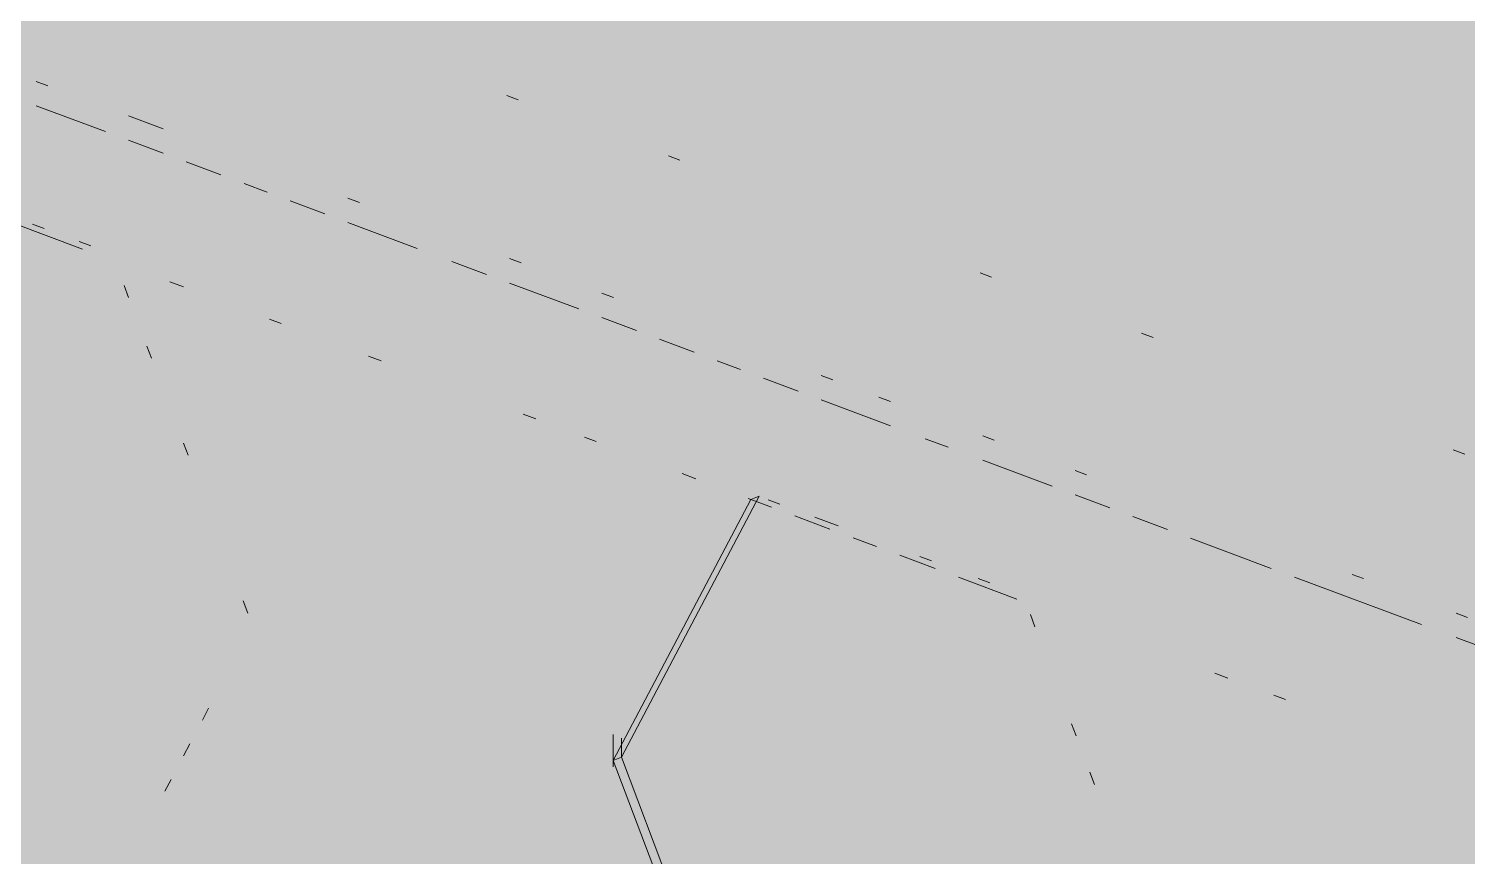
# Paper-space layout '03 3D Building and Roof' of a CAD drawing. Header units: millimetres. Extents: x 5 to 415, y 5 to 292.
# Drawn here: x 149.78 to 157.53, y 91.51 to 95.97 of the extents above; entities that cross this region are included whole.
import ezdxf

# ---------------------------------------------------------------- set-up
doc = ezdxf.new("R2010")
doc.units = ezdxf.units.MM
doc.layers.add('EXISTING', color=7, linetype='Continuous')
doc.layers.add('IMAGES', color=7, linetype='Continuous')

# ---------------------------------------------------------------- blocks, each defined once
blk = doc.blocks.new('SHEET_03')
at = {"layer": 'EXISTING', "color": 250, "lineweight": 9}
for p, q in [((149.822, 95.6881), (149.8842, 95.6648)), ((150.1951, 95.4172), (149.822, 95.5569)), ((152.4186, 95.5893), (152.3564, 95.6126)), ((150.3194, 95.5017), (150.506, 95.4318)), ((150.506, 95.3007), (150.3194, 95.3706)), ((150.8168, 95.1843), (150.6303, 95.2541)), ((153.2891, 95.2632), (153.2269, 95.2865)), ((151.0656, 95.0911), (150.9412, 95.1377)), ((151.3764, 94.9746), (151.1899, 95.0445)), ((151.5008, 95.0592), (151.563, 95.0359)), ((149.6935, 94.9264), (150.071, 94.785)), ((151.8739, 94.7883), (151.5008, 94.9281)), ((149.8638, 94.8959), (149.8009, 94.9195)), ((150.1154, 94.8016), (150.0525, 94.8252)), ((152.2469, 94.6485), (152.0604, 94.7184)), ((152.3713, 94.7331), (152.4335, 94.7098)), ((154.9679, 94.6343), (154.9057, 94.6576)), ((150.2948, 94.5889), (150.3195, 94.5235)), ((150.6158, 94.5809), (150.5417, 94.6086)), ((152.7444, 94.4622), (152.3713, 94.602)), ((152.8687, 94.5467), (152.9309, 94.5234)), ((151.0775, 94.4079), (151.1404, 94.3844)), ((153.0552, 94.3457), (152.8687, 94.4156)), ((155.8384, 94.3083), (155.7762, 94.3315)), ((150.4183, 94.2621), (150.443, 94.1967)), ((153.3661, 94.2293), (153.1796, 94.2992)), ((151.6805, 94.182), (151.611, 94.2081)), ((153.6148, 94.1361), (153.4905, 94.1827)), ((153.9257, 94.0197), (153.7392, 94.0895)), ((154.0501, 94.1042), (154.1123, 94.0809)), ((154.4232, 93.8333), (154.0501, 93.9731)), ((154.361, 93.9877), (154.4232, 93.9644)), ((152.5137, 93.8699), (152.4443, 93.8959)), ((152.776, 93.7716), (152.8389, 93.7481)), ((154.734, 93.7169), (154.6097, 93.7634)), ((154.9206, 93.7781), (154.9828, 93.7548)), ((150.6158, 93.7392), (150.6405, 93.6738)), ((157.5172, 93.6794), (157.455, 93.7027)), ((155.2936, 93.5072), (154.9206, 93.647)), ((153.3747, 93.5474), (153.3007, 93.5751)), ((155.418, 93.5918), (155.4802, 93.5685)), ((153.7154, 93.453), (152.9748, 92.0471)), ((153.7154, 93.453), (153.671, 93.4364)), ((155.6045, 93.3908), (155.418, 93.4606)), ((152.9303, 92.0305), (153.671, 93.4364)), ((153.6567, 93.4417), (153.7826, 93.3946)), ((153.827, 93.4112), (153.7641, 93.4348)), ((153.9084, 93.3475), (154.0971, 93.2768)), ((154.1415, 93.2934), (154.0157, 93.3405)), ((155.9154, 93.2743), (155.7289, 93.3442)), ((154.2229, 93.2296), (154.3487, 93.1825)), ((156.475, 93.0647), (156.0398, 93.2277)), ((154.4746, 93.1354), (154.6633, 93.0647)), ((154.6448, 93.1049), (154.5819, 93.1284)), ((154.7891, 93.0175), (155.1036, 92.8997)), ((154.9594, 92.987), (154.8964, 93.0106)), ((157.2833, 92.7619), (156.5994, 93.0181)), ((156.9103, 93.0327), (156.9724, 93.0094)), ((150.9367, 92.8895), (150.9614, 92.8241)), ((155.177, 92.8161), (155.2017, 92.7507)), ((157.4699, 92.8231), (157.532, 92.7998)), ((158.1538, 92.4358), (157.4699, 92.692)), ((156.2401, 92.474), (156.1707, 92.5)), ((156.4876, 92.3812), (156.5505, 92.3577)), ((150.7504, 92.3114), (150.7168, 92.2475)), ((155.3992, 92.2279), (155.4239, 92.1625)), ((152.9303, 92.1707), (152.9303, 92.0305)), ((152.9303, 91.9961), (152.9303, 92.1335)), ((152.9748, 92.1502), (152.9748, 92.0815)), ((150.6494, 92.1197), (150.6158, 92.0558)), ((152.9748, 92.0471), (152.9748, 92.1172)), ((152.9303, 92.0305), (152.9748, 92.0471)), ((153.671, 90.0696), (152.9303, 92.0305)), ((152.9748, 92.0471), (153.6661, 90.217)), ((150.5484, 91.928), (150.5148, 91.8641)), ((155.4979, 91.9664), (155.5226, 91.9011))]:
    blk.add_line(p, q, dxfattribs=at)
at = {"layer": 'IMAGES', "color": 7}
for points in [[(149.4745, 95.8857), (149.9885, 95.8857), (149.4745, 96.0571), (149.9885, 96.0571)], [(149.9885, 95.8857), (150.674, 95.8857), (149.9885, 96.0571), (150.674, 96.0571)], [(150.674, 95.8857), (151.0167, 95.8857), (150.674, 96.0571), (151.0167, 96.0571)], [(151.0167, 95.8857), (151.1881, 95.8857), (151.0167, 96.0571), (151.1881, 96.0571)], [(151.1881, 95.8857), (151.3595, 95.8857), (151.1881, 96.0571), (151.3595, 96.0571)], [(151.3595, 95.8857), (151.7022, 95.8857), (151.3595, 96.0571), (151.7022, 96.0571)], [(151.7022, 95.8857), (151.8735, 95.8857), (151.7022, 96.0571), (151.8735, 96.0571)], [(151.8735, 95.8857), (152.0449, 95.8857), (151.8735, 96.0571), (152.0449, 96.0571)], [(152.0449, 95.8857), (152.2163, 95.8857), (152.0449, 96.0571), (152.2163, 96.0571)], [(152.2163, 95.8857), (165.754, 95.8857), (152.2163, 96.0571), (165.754, 96.0571)], [(149.4745, 95.7143), (149.9885, 95.7143), (149.4745, 95.8857), (149.9885, 95.8857)], [(149.9885, 95.7143), (150.1599, 95.7143), (149.9885, 95.8857), (150.1599, 95.8857)], [(150.1599, 95.7143), (151.3595, 95.7143), (150.1599, 95.8857), (151.3595, 95.8857)], [(151.3595, 95.7143), (151.5308, 95.7143), (151.3595, 95.8857), (151.5308, 95.8857)], [(151.5308, 95.7143), (151.7022, 95.7143), (151.5308, 95.8857), (151.7022, 95.8857)], [(151.7022, 95.7143), (151.8735, 95.7143), (151.7022, 95.8857), (151.8735, 95.8857)], [(151.8735, 95.7143), (152.0449, 95.7143), (151.8735, 95.8857), (152.0449, 95.8857)], [(152.0449, 95.7143), (152.2163, 95.7143), (152.0449, 95.8857), (152.2163, 95.8857)], [(152.2163, 95.7143), (152.3876, 95.7143), (152.2163, 95.8857), (152.3876, 95.8857)], [(152.3876, 95.7143), (152.559, 95.7143), (152.3876, 95.8857), (152.559, 95.8857)], [(152.559, 95.7143), (166.268, 95.7143), (152.559, 95.8857), (166.268, 95.8857)], [(149.4745, 95.5429), (149.9885, 95.5429), (149.4745, 95.7143), (149.9885, 95.7143)], [(149.9885, 95.5429), (150.1599, 95.5429), (149.9885, 95.7143), (150.1599, 95.7143)], [(150.1599, 95.5429), (150.3313, 95.5429), (150.1599, 95.7143), (150.3313, 95.7143)], [(150.3313, 95.5429), (150.5026, 95.5429), (150.3313, 95.7143), (150.5026, 95.7143)], [(150.5026, 95.5429), (150.674, 95.5429), (150.5026, 95.7143), (150.674, 95.7143)], [(150.674, 95.5429), (151.5308, 95.5429), (150.674, 95.7143), (151.5308, 95.7143)], [(151.5308, 95.5429), (151.7022, 95.5429), (151.5308, 95.7143), (151.7022, 95.7143)], [(151.7022, 95.5429), (152.2163, 95.5429), (151.7022, 95.7143), (152.2163, 95.7143)], [(152.2163, 95.5429), (152.3876, 95.5429), (152.2163, 95.7143), (152.3876, 95.7143)], [(152.3876, 95.5429), (152.559, 95.5429), (152.3876, 95.7143), (152.559, 95.7143)], [(152.559, 95.5429), (152.7304, 95.5429), (152.559, 95.7143), (152.7304, 95.7143)], [(152.7304, 95.5429), (153.0731, 95.5429), (152.7304, 95.7143), (153.0731, 95.7143)], [(153.0731, 95.5429), (166.268, 95.5429), (153.0731, 95.7143), (166.268, 95.7143)], [(149.6458, 95.3714), (149.8172, 95.3714), (149.6458, 95.5429), (149.8172, 95.5429)], [(149.8172, 95.3714), (150.1599, 95.3714), (149.8172, 95.5429), (150.1599, 95.5429)], [(150.1599, 95.3714), (150.5026, 95.3714), (150.1599, 95.5429), (150.5026, 95.5429)], [(150.5026, 95.3714), (150.674, 95.3714), (150.5026, 95.5429), (150.674, 95.5429)], [(150.674, 95.3714), (150.8454, 95.3714), (150.674, 95.5429), (150.8454, 95.5429)], [(150.8454, 95.3714), (151.1881, 95.3714), (150.8454, 95.5429), (151.1881, 95.5429)], [(151.1881, 95.3714), (152.3876, 95.3714), (151.1881, 95.5429), (152.3876, 95.5429)], [(152.3876, 95.3714), (152.7304, 95.3714), (152.3876, 95.5429), (152.7304, 95.5429)], [(152.7304, 95.3714), (152.9017, 95.3714), (152.7304, 95.5429), (152.9017, 95.5429)], [(152.9017, 95.3714), (153.0731, 95.3714), (152.9017, 95.5429), (153.0731, 95.5429)], [(153.0731, 95.3714), (153.2444, 95.3714), (153.0731, 95.5429), (153.2444, 95.5429)], [(153.2444, 95.3714), (153.4158, 95.3714), (153.2444, 95.5429), (153.4158, 95.5429)], [(153.4158, 95.3714), (153.5872, 95.3714), (153.4158, 95.5429), (153.5872, 95.5429)], [(153.5872, 95.3714), (153.7585, 95.3714), (153.5872, 95.5429), (153.7585, 95.5429)], [(153.7585, 95.3714), (165.5826, 95.3714), (153.7585, 95.5429), (165.5826, 95.5429)], [(149.3031, 95.2), (149.8172, 95.2), (149.3031, 95.3714), (149.8172, 95.3714)], [(149.8172, 95.2), (149.9885, 95.2), (149.8172, 95.3714), (149.9885, 95.3714)], [(149.9885, 95.2), (150.1599, 95.2), (149.9885, 95.3714), (150.1599, 95.3714)], [(150.1599, 95.2), (150.3313, 95.2), (150.1599, 95.3714), (150.3313, 95.3714)], [(150.3313, 95.2), (150.5026, 95.2), (150.3313, 95.3714), (150.5026, 95.3714)], [(150.5026, 95.2), (150.674, 95.2), (150.5026, 95.3714), (150.674, 95.3714)], [(150.674, 95.2), (150.8454, 95.2), (150.674, 95.3714), (150.8454, 95.3714)], [(150.8454, 95.2), (151.0167, 95.2), (150.8454, 95.3714), (151.0167, 95.3714)], [(151.0167, 95.2), (151.1881, 95.2), (151.0167, 95.3714), (151.1881, 95.3714)], [(151.1881, 95.2), (151.5308, 95.2), (151.1881, 95.3714), (151.5308, 95.3714)], [(151.5308, 95.2), (152.3876, 95.2), (151.5308, 95.3714), (152.3876, 95.3714)], [(152.3876, 95.2), (152.559, 95.2), (152.3876, 95.3714), (152.559, 95.3714)], [(152.559, 95.2), (152.7304, 95.2), (152.559, 95.3714), (152.7304, 95.3714)], [(152.7304, 95.2), (152.9017, 95.2), (152.7304, 95.3714), (152.9017, 95.3714)], [(152.9017, 95.2), (153.0731, 95.2), (152.9017, 95.3714), (153.0731, 95.3714)], [(153.0731, 95.2), (153.2444, 95.2), (153.0731, 95.3714), (153.2444, 95.3714)], [(153.2444, 95.2), (153.4158, 95.2), (153.2444, 95.3714), (153.4158, 95.3714)], [(153.4158, 95.2), (153.5872, 95.2), (153.4158, 95.3714), (153.5872, 95.3714)], [(153.5872, 95.0286), (153.7585, 95.0286), (153.5872, 95.3714), (153.7585, 95.3714)], [(153.7585, 95.2), (154.1013, 95.2), (153.7585, 95.3714), (154.1013, 95.3714)], [(154.1013, 95.2), (165.2399, 95.2), (154.1013, 95.3714), (165.2399, 95.3714)], [(149.6458, 95.0286), (149.8172, 95.0286), (149.6458, 95.2), (149.8172, 95.2)], [(149.8172, 95.0286), (150.1599, 95.0286), (149.8172, 95.2), (150.1599, 95.2)], [(150.1599, 95.0286), (150.3313, 95.0286), (150.1599, 95.2), (150.3313, 95.2)], [(150.3313, 95.0286), (150.5026, 95.0286), (150.3313, 95.2), (150.5026, 95.2)], [(150.5026, 95.0286), (150.674, 95.0286), (150.5026, 95.2), (150.674, 95.2)], [(150.674, 95.0286), (151.1881, 95.0286), (150.674, 95.2), (151.1881, 95.2)], [(151.1881, 95.0286), (151.3595, 95.0286), (151.1881, 95.2), (151.3595, 95.2)], [(151.3595, 95.0286), (151.5308, 95.0286), (151.3595, 95.2), (151.5308, 95.2)], [(151.5308, 95.0286), (151.7022, 95.0286), (151.5308, 95.2), (151.7022, 95.2)], [(151.7022, 95.0286), (151.8735, 95.0286), (151.7022, 95.2), (151.8735, 95.2)], [(151.8735, 95.0286), (153.4158, 95.0286), (151.8735, 95.2), (153.4158, 95.2)], [(153.4158, 95.0286), (153.5872, 95.0286), (153.4158, 95.2), (153.5872, 95.2)], [(153.7585, 95.0286), (153.9299, 95.0286), (153.7585, 95.2), (153.9299, 95.2)], [(153.9299, 95.0286), (154.1013, 95.0286), (153.9299, 95.2), (154.1013, 95.2)], [(154.1013, 95.0286), (154.2726, 95.0286), (154.1013, 95.2), (154.2726, 95.2)], [(154.2726, 95.0286), (154.444, 95.0286), (154.2726, 95.2), (154.444, 95.2)], [(154.444, 95.0286), (154.6154, 95.0286), (154.444, 95.2), (154.6154, 95.2)], [(154.6154, 95.0286), (164.7258, 95.0286), (154.6154, 95.2), (164.7258, 95.2)], [(149.6458, 94.8571), (149.8172, 94.8571), (149.6458, 95.0286), (149.8172, 95.0286)], [(149.8172, 94.8571), (149.9885, 94.8571), (149.8172, 95.0286), (149.9885, 95.0286)], [(149.9885, 94.8571), (150.1599, 94.8571), (149.9885, 95.0286), (150.1599, 95.0286)], [(150.1599, 94.8571), (150.3313, 94.8571), (150.1599, 95.0286), (150.3313, 95.0286)], [(150.3313, 94.8571), (150.5026, 94.8571), (150.3313, 95.0286), (150.5026, 95.0286)], [(150.5026, 94.8571), (150.674, 94.8571), (150.5026, 95.0286), (150.674, 95.0286)], [(150.674, 94.8571), (150.8454, 94.8571), (150.674, 95.0286), (150.8454, 95.0286)], [(150.8454, 94.8571), (151.1881, 94.8571), (150.8454, 95.0286), (151.1881, 95.0286)], [(151.1881, 94.8571), (151.5308, 94.8571), (151.1881, 95.0286), (151.5308, 95.0286)], [(151.5308, 94.8571), (151.7022, 94.8571), (151.5308, 95.0286), (151.7022, 95.0286)], [(151.7022, 94.8571), (151.8735, 94.8571), (151.7022, 95.0286), (151.8735, 95.0286)], [(151.8735, 94.8571), (152.0449, 94.8571), (151.8735, 95.0286), (152.0449, 95.0286)], [(152.0449, 94.8571), (152.2163, 94.8571), (152.0449, 95.0286), (152.2163, 95.0286)], [(152.2163, 94.8571), (152.559, 94.8571), (152.2163, 95.0286), (152.559, 95.0286)], [(152.559, 94.8571), (153.5872, 94.8571), (152.559, 95.0286), (153.5872, 95.0286)], [(153.5872, 94.8571), (153.7585, 94.8571), (153.5872, 95.0286), (153.7585, 95.0286)], [(153.7585, 94.8571), (153.9299, 94.8571), (153.7585, 95.0286), (153.9299, 95.0286)], [(153.9299, 94.8571), (154.1013, 94.8571), (153.9299, 95.0286), (154.1013, 95.0286)], [(154.1013, 94.8571), (154.2726, 94.8571), (154.1013, 95.0286), (154.2726, 95.0286)], [(154.2726, 94.8571), (154.444, 94.8571), (154.2726, 95.0286), (154.444, 95.0286)], [(154.444, 94.6857), (154.6154, 94.6857), (154.444, 95.0286), (154.6154, 95.0286)], [(154.6154, 94.8571), (164.3831, 94.8571), (154.6154, 95.0286), (164.3831, 95.0286)], [(149.6458, 94.6857), (149.9885, 94.6857), (149.6458, 94.8571), (149.9885, 94.8571)], [(149.9885, 94.6857), (150.1599, 94.6857), (149.9885, 94.8571), (150.1599, 94.8571)], [(150.1599, 94.6857), (150.3313, 94.6857), (150.1599, 94.8571), (150.3313, 94.8571)], [(150.3313, 94.6857), (150.5026, 94.6857), (150.3313, 94.8571), (150.5026, 94.8571)], [(150.5026, 94.6857), (150.674, 94.6857), (150.5026, 94.8571), (150.674, 94.8571)], [(150.674, 94.6857), (151.1881, 94.6857), (150.674, 94.8571), (151.1881, 94.8571)], [(151.1881, 94.6857), (151.3595, 94.6857), (151.1881, 94.8571), (151.3595, 94.8571)], [(151.3595, 94.6857), (151.5308, 94.6857), (151.3595, 94.8571), (151.5308, 94.8571)], [(151.5308, 94.6857), (151.8735, 94.6857), (151.5308, 94.8571), (151.8735, 94.8571)], [(151.8735, 94.6857), (152.0449, 94.6857), (151.8735, 94.8571), (152.0449, 94.8571)], [(152.0449, 94.6857), (152.2163, 94.6857), (152.0449, 94.8571), (152.2163, 94.8571)], [(152.2163, 94.6857), (152.559, 94.6857), (152.2163, 94.8571), (152.559, 94.8571)], [(152.559, 94.6857), (152.7304, 94.6857), (152.559, 94.8571), (152.7304, 94.8571)], [(152.7304, 94.6857), (152.9017, 94.6857), (152.7304, 94.8571), (152.9017, 94.8571)], [(152.9017, 94.6857), (153.0731, 94.6857), (152.9017, 94.8571), (153.0731, 94.8571)], [(153.0731, 94.6857), (153.9299, 94.6857), (153.0731, 94.8571), (153.9299, 94.8571)], [(153.9299, 94.6857), (154.2726, 94.6857), (153.9299, 94.8571), (154.2726, 94.8571)], [(154.2726, 94.6857), (154.444, 94.6857), (154.2726, 94.8571), (154.444, 94.8571)], [(154.6154, 94.6857), (154.7867, 94.6857), (154.6154, 94.8571), (154.7867, 94.8571)], [(154.7867, 94.6857), (154.9581, 94.6857), (154.7867, 94.8571), (154.9581, 94.8571)], [(154.9581, 94.6857), (155.1294, 94.6857), (154.9581, 94.8571), (155.1294, 94.8571)], [(155.1294, 94.6857), (155.3008, 94.6857), (155.1294, 94.8571), (155.3008, 94.8571)], [(155.3008, 94.6857), (155.4722, 94.6857), (155.3008, 94.8571), (155.4722, 94.8571)], [(155.4722, 94.6857), (163.6976, 94.6857), (155.4722, 94.8571), (163.6976, 94.8571)], [(149.6458, 94.5143), (149.8172, 94.5143), (149.6458, 94.6857), (149.8172, 94.6857)], [(149.8172, 94.5143), (149.9885, 94.5143), (149.8172, 94.6857), (149.9885, 94.6857)], [(149.9885, 94.5143), (150.1599, 94.5143), (149.9885, 94.6857), (150.1599, 94.6857)], [(150.1599, 94.5143), (150.3313, 94.5143), (150.1599, 94.6857), (150.3313, 94.6857)], [(150.3313, 94.5143), (150.674, 94.5143), (150.3313, 94.6857), (150.674, 94.6857)], [(150.674, 94.5143), (150.8454, 94.5143), (150.674, 94.6857), (150.8454, 94.6857)], [(150.8454, 94.5143), (151.0167, 94.5143), (150.8454, 94.6857), (151.0167, 94.6857)], [(151.0167, 94.5143), (151.5308, 94.5143), (151.0167, 94.6857), (151.5308, 94.6857)], [(151.5308, 94.5143), (151.7022, 94.5143), (151.5308, 94.6857), (151.7022, 94.6857)], [(151.7022, 94.5143), (152.0449, 94.5143), (151.7022, 94.6857), (152.0449, 94.6857)], [(152.0449, 94.5143), (152.2163, 94.5143), (152.0449, 94.6857), (152.2163, 94.6857)], [(152.2163, 94.5143), (152.3876, 94.5143), (152.2163, 94.6857), (152.3876, 94.6857)], [(152.3876, 94.5143), (152.559, 94.5143), (152.3876, 94.6857), (152.559, 94.6857)], [(152.559, 94.5143), (153.0731, 94.5143), (152.559, 94.6857), (153.0731, 94.6857)], [(153.0731, 94.5143), (153.2444, 94.5143), (153.0731, 94.6857), (153.2444, 94.6857)], [(153.2444, 94.5143), (154.444, 94.5143), (153.2444, 94.6857), (154.444, 94.6857)], [(154.444, 94.5143), (154.6154, 94.5143), (154.444, 94.6857), (154.6154, 94.6857)], [(154.6154, 94.5143), (154.7867, 94.5143), (154.6154, 94.6857), (154.7867, 94.6857)], [(154.7867, 94.5143), (154.9581, 94.5143), (154.7867, 94.6857), (154.9581, 94.6857)], [(154.9581, 94.5143), (155.1294, 94.5143), (154.9581, 94.6857), (155.1294, 94.6857)], [(155.1294, 94.5143), (155.3008, 94.5143), (155.1294, 94.6857), (155.3008, 94.6857)], [(155.3008, 94.5143), (155.4722, 94.5143), (155.3008, 94.6857), (155.4722, 94.6857)], [(155.4722, 94.5143), (155.6435, 94.5143), (155.4722, 94.6857), (155.6435, 94.6857)], [(155.6435, 94.3429), (155.8149, 94.3429), (155.6435, 94.6857), (155.8149, 94.6857)], [(155.8149, 94.5143), (155.9863, 94.5143), (155.8149, 94.6857), (155.9863, 94.6857)], [(155.9863, 94.5143), (163.3549, 94.5143), (155.9863, 94.6857), (163.3549, 94.6857)], [(148.789, 94.3429), (149.9885, 94.3429), (148.789, 94.5143), (149.9885, 94.5143)], [(149.9885, 94.3429), (150.1599, 94.3429), (149.9885, 94.5143), (150.1599, 94.5143)], [(150.1599, 94.3429), (150.3313, 94.3429), (150.1599, 94.5143), (150.3313, 94.5143)], [(150.3313, 94.3429), (150.5026, 94.3429), (150.3313, 94.5143), (150.5026, 94.5143)], [(150.5026, 94.3429), (150.674, 94.3429), (150.5026, 94.5143), (150.674, 94.5143)], [(150.674, 94.3429), (150.8454, 94.3429), (150.674, 94.5143), (150.8454, 94.5143)], [(150.8454, 94.3429), (151.0167, 94.3429), (150.8454, 94.5143), (151.0167, 94.5143)], [(151.0167, 94.3429), (151.1881, 94.3429), (151.0167, 94.5143), (151.1881, 94.5143)], [(151.1881, 94.3429), (151.3595, 94.3429), (151.1881, 94.5143), (151.3595, 94.5143)], [(151.3595, 94.3429), (151.7022, 94.3429), (151.3595, 94.5143), (151.7022, 94.5143)], [(151.7022, 94.3429), (152.0449, 94.3429), (151.7022, 94.5143), (152.0449, 94.5143)], [(152.0449, 94.3429), (152.2163, 94.3429), (152.0449, 94.5143), (152.2163, 94.5143)], [(152.2163, 94.3429), (152.3876, 94.3429), (152.2163, 94.5143), (152.3876, 94.5143)], [(152.3876, 94.3429), (152.559, 94.3429), (152.3876, 94.5143), (152.559, 94.5143)], [(152.559, 94.3429), (152.7304, 94.3429), (152.559, 94.5143), (152.7304, 94.5143)], [(152.7304, 94.3429), (152.9017, 94.3429), (152.7304, 94.5143), (152.9017, 94.5143)], [(152.9017, 94.3429), (153.2444, 94.3429), (152.9017, 94.5143), (153.2444, 94.5143)], [(153.2444, 94.3429), (153.5872, 94.3429), (153.2444, 94.5143), (153.5872, 94.5143)], [(153.5872, 94.3429), (153.7585, 94.3429), (153.5872, 94.5143), (153.7585, 94.5143)], [(153.7585, 94.3429), (154.9581, 94.3429), (153.7585, 94.5143), (154.9581, 94.5143)], [(154.9581, 94.3429), (155.1294, 94.3429), (154.9581, 94.5143), (155.1294, 94.5143)], [(155.1294, 94.3429), (155.3008, 94.3429), (155.1294, 94.5143), (155.3008, 94.5143)], [(155.3008, 94.3429), (155.4722, 94.3429), (155.3008, 94.5143), (155.4722, 94.5143)], [(155.4722, 94.3429), (155.6435, 94.3429), (155.4722, 94.5143), (155.6435, 94.5143)], [(155.8149, 94.1714), (155.9863, 94.1714), (155.8149, 94.5143), (155.9863, 94.5143)], [(155.9863, 94.3429), (156.329, 94.3429), (155.9863, 94.5143), (156.329, 94.5143)], [(156.329, 94.3429), (163.0121, 94.3429), (156.329, 94.5143), (163.0121, 94.5143)], [(148.789, 94.1714), (150.1599, 94.1714), (148.789, 94.3429), (150.1599, 94.3429)], [(150.1599, 94.1714), (150.3313, 94.1714), (150.1599, 94.3429), (150.3313, 94.3429)], [(150.3313, 94.1714), (150.5026, 94.1714), (150.3313, 94.3429), (150.5026, 94.3429)], [(150.5026, 94.1714), (150.8454, 94.1714), (150.5026, 94.3429), (150.8454, 94.3429)], [(150.8454, 94.1714), (151.0167, 94.1714), (150.8454, 94.3429), (151.0167, 94.3429)], [(151.0167, 94.1714), (151.5308, 94.1714), (151.0167, 94.3429), (151.5308, 94.3429)], [(151.5308, 94), (151.7022, 94), (151.5308, 94.3429), (151.7022, 94.3429)], [(151.7022, 94.1714), (151.8735, 94.1714), (151.7022, 94.3429), (151.8735, 94.3429)], [(151.8735, 94.1714), (152.2163, 94.1714), (151.8735, 94.3429), (152.2163, 94.3429)], [(152.2163, 94.1714), (152.3876, 94.1714), (152.2163, 94.3429), (152.3876, 94.3429)], [(152.3876, 94.1714), (152.559, 94.1714), (152.3876, 94.3429), (152.559, 94.3429)], [(152.559, 94.1714), (152.7304, 94.1714), (152.559, 94.3429), (152.7304, 94.3429)], [(152.7304, 94.1714), (152.9017, 94.1714), (152.7304, 94.3429), (152.9017, 94.3429)], [(152.9017, 94.1714), (153.0731, 94.1714), (152.9017, 94.3429), (153.0731, 94.3429)], [(153.0731, 94.1714), (153.2444, 94.1714), (153.0731, 94.3429), (153.2444, 94.3429)], [(153.2444, 94.1714), (153.4158, 94.1714), (153.2444, 94.3429), (153.4158, 94.3429)], [(153.4158, 94.1714), (153.5872, 94.1714), (153.4158, 94.3429), (153.5872, 94.3429)], [(153.5872, 94.1714), (153.7585, 94.1714), (153.5872, 94.3429), (153.7585, 94.3429)], [(153.7585, 94.1714), (153.9299, 94.1714), (153.7585, 94.3429), (153.9299, 94.3429)], [(153.9299, 94.1714), (154.1013, 94.1714), (153.9299, 94.3429), (154.1013, 94.3429)], [(154.1013, 94.1714), (154.444, 94.1714), (154.1013, 94.3429), (154.444, 94.3429)], [(154.444, 94.1714), (155.3008, 94.1714), (154.444, 94.3429), (155.3008, 94.3429)], [(155.3008, 94.1714), (155.6435, 94.1714), (155.3008, 94.3429), (155.6435, 94.3429)], [(155.6435, 94.1714), (155.8149, 94.1714), (155.6435, 94.3429), (155.8149, 94.3429)], [(155.9863, 94.1714), (156.1576, 94.1714), (155.9863, 94.3429), (156.1576, 94.3429)], [(156.1576, 94.1714), (156.329, 94.1714), (156.1576, 94.3429), (156.329, 94.3429)], [(156.329, 94.1714), (156.5003, 94.1714), (156.329, 94.3429), (156.5003, 94.3429)], [(156.5003, 94.1714), (156.6717, 94.1714), (156.5003, 94.3429), (156.6717, 94.3429)], [(156.6717, 94.1714), (156.8431, 94.1714), (156.6717, 94.3429), (156.8431, 94.3429)], [(156.8431, 94.1714), (162.4981, 94.1714), (156.8431, 94.3429), (162.4981, 94.3429)], [(148.6176, 94), (150.1599, 94), (148.6176, 94.1714), (150.1599, 94.1714)], [(150.1599, 94), (150.3313, 94), (150.1599, 94.1714), (150.3313, 94.1714)], [(150.3313, 94), (150.5026, 94), (150.3313, 94.1714), (150.5026, 94.1714)], [(150.5026, 94), (150.674, 94), (150.5026, 94.1714), (150.674, 94.1714)], [(150.674, 94), (150.8454, 94), (150.674, 94.1714), (150.8454, 94.1714)], [(150.8454, 94), (151.0167, 94), (150.8454, 94.1714), (151.0167, 94.1714)], [(151.0167, 94), (151.1881, 94), (151.0167, 94.1714), (151.1881, 94.1714)], [(151.1881, 94), (151.3595, 94), (151.1881, 94.1714), (151.3595, 94.1714)], [(151.3595, 94), (151.5308, 94), (151.3595, 94.1714), (151.5308, 94.1714)], [(151.7022, 94), (151.8735, 94), (151.7022, 94.1714), (151.8735, 94.1714)], [(151.8735, 93.8286), (152.0449, 93.8286), (151.8735, 94.1714), (152.0449, 94.1714)], [(152.0449, 94), (152.2163, 94), (152.0449, 94.1714), (152.2163, 94.1714)], [(152.2163, 94), (152.559, 94), (152.2163, 94.1714), (152.559, 94.1714)], [(152.559, 94), (152.7304, 94), (152.559, 94.1714), (152.7304, 94.1714)], [(152.7304, 94), (152.9017, 94), (152.7304, 94.1714), (152.9017, 94.1714)], [(152.9017, 94), (153.0731, 94), (152.9017, 94.1714), (153.0731, 94.1714)], [(153.0731, 94), (153.2444, 94), (153.0731, 94.1714), (153.2444, 94.1714)], [(153.2444, 94), (153.4158, 94), (153.2444, 94.1714), (153.4158, 94.1714)], [(153.4158, 94), (153.7585, 94), (153.4158, 94.1714), (153.7585, 94.1714)], [(153.7585, 94), (154.1013, 94), (153.7585, 94.1714), (154.1013, 94.1714)], [(154.1013, 94), (154.2726, 94), (154.1013, 94.1714), (154.2726, 94.1714)], [(154.2726, 94), (154.444, 94), (154.2726, 94.1714), (154.444, 94.1714)], [(154.444, 94), (154.6154, 94), (154.444, 94.1714), (154.6154, 94.1714)], [(154.6154, 94), (155.8149, 94), (154.6154, 94.1714), (155.8149, 94.1714)], [(155.8149, 94), (155.9863, 94), (155.8149, 94.1714), (155.9863, 94.1714)], [(155.9863, 94), (156.329, 94), (155.9863, 94.1714), (156.329, 94.1714)], [(156.329, 94), (156.8431, 94), (156.329, 94.1714), (156.8431, 94.1714)], [(156.8431, 94), (157.1858, 94), (156.8431, 94.1714), (157.1858, 94.1714)], [(157.1858, 94), (162.1553, 94), (157.1858, 94.1714), (162.1553, 94.1714)], [(148.4463, 93.6571), (150.3313, 93.6571), (148.4463, 94), (150.3313, 94)], [(150.3313, 93.8286), (150.674, 93.8286), (150.3313, 94), (150.674, 94)], [(150.674, 93.8286), (150.8454, 93.8286), (150.674, 94), (150.8454, 94)], [(150.8454, 93.8286), (151.3595, 93.8286), (150.8454, 94), (151.3595, 94)], [(151.3595, 93.8286), (151.7022, 93.8286), (151.3595, 94), (151.7022, 94)], [(151.7022, 93.8286), (151.8735, 93.8286), (151.7022, 94), (151.8735, 94)], [(152.0449, 93.8286), (152.2163, 93.8286), (152.0449, 94), (152.2163, 94)], [(152.2163, 93.8286), (152.3876, 93.8286), (152.2163, 94), (152.3876, 94)], [(152.3876, 93.8286), (152.559, 93.8286), (152.3876, 94), (152.559, 94)], [(152.559, 93.8286), (152.7304, 93.8286), (152.559, 94), (152.7304, 94)], [(152.7304, 93.8286), (153.0731, 93.8286), (152.7304, 94), (153.0731, 94)], [(153.0731, 93.6571), (153.5872, 93.6571), (153.0731, 94), (153.5872, 94)], [(153.5872, 93.8286), (153.7585, 93.8286), (153.5872, 94), (153.7585, 94)], [(153.7585, 93.8286), (153.9299, 93.8286), (153.7585, 94), (153.9299, 94)], [(153.9299, 93.8286), (154.1013, 93.8286), (153.9299, 94), (154.1013, 94)], [(154.1013, 93.8286), (154.2726, 93.8286), (154.1013, 94), (154.2726, 94)], [(154.2726, 93.8286), (154.6154, 93.8286), (154.2726, 94), (154.6154, 94)], [(154.6154, 93.8286), (154.7867, 93.8286), (154.6154, 94), (154.7867, 94)], [(154.7867, 93.8286), (154.9581, 93.8286), (154.7867, 94), (154.9581, 94)], [(154.9581, 93.8286), (155.1294, 93.8286), (154.9581, 94), (155.1294, 94)], [(155.1294, 93.8286), (155.3008, 93.8286), (155.1294, 94), (155.3008, 94)], [(155.3008, 93.8286), (156.1576, 93.8286), (155.3008, 94), (156.1576, 94)], [(156.1576, 93.8286), (156.5003, 93.8286), (156.1576, 94), (156.5003, 94)], [(156.5003, 93.8286), (156.6717, 93.8286), (156.5003, 94), (156.6717, 94)], [(156.6717, 93.8286), (157.0144, 93.8286), (156.6717, 94), (157.0144, 94)], [(157.0144, 93.8286), (157.1858, 93.8286), (157.0144, 94), (157.1858, 94)], [(157.1858, 93.8286), (157.3572, 93.8286), (157.1858, 94), (157.3572, 94)], [(157.3572, 93.8286), (157.5285, 93.8286), (157.3572, 94), (157.5285, 94)], [(157.5285, 93.8286), (157.6999, 93.8286), (157.5285, 94), (157.6999, 94)], [(150.3313, 93.6571), (150.5026, 93.6571), (150.3313, 93.8286), (150.5026, 93.8286)], [(150.5026, 93.4857), (150.674, 93.4857), (150.5026, 93.8286), (150.674, 93.8286)], [(150.674, 93.6571), (150.8454, 93.6571), (150.674, 93.8286), (150.8454, 93.8286)], [(150.8454, 93.4857), (151.0167, 93.4857), (150.8454, 93.8286), (151.0167, 93.8286)], [(151.0167, 93.6571), (151.8735, 93.6571), (151.0167, 93.8286), (151.8735, 93.8286)], [(151.8735, 93.6571), (152.0449, 93.6571), (151.8735, 93.8286), (152.0449, 93.8286)], [(152.0449, 93.6571), (152.2163, 93.6571), (152.0449, 93.8286), (152.2163, 93.8286)], [(152.2163, 93.6571), (152.3876, 93.6571), (152.2163, 93.8286), (152.3876, 93.8286)], [(152.3876, 93.6571), (152.559, 93.6571), (152.3876, 93.8286), (152.559, 93.8286)], [(152.559, 93.6571), (152.7304, 93.6571), (152.559, 93.8286), (152.7304, 93.8286)], [(152.7304, 93.6571), (152.9017, 93.6571), (152.7304, 93.8286), (152.9017, 93.8286)], [(152.9017, 93.6571), (153.0731, 93.6571), (152.9017, 93.8286), (153.0731, 93.8286)], [(153.5872, 93.6571), (153.7585, 93.6571), (153.5872, 93.8286), (153.7585, 93.8286)], [(153.7585, 93.6571), (153.9299, 93.6571), (153.7585, 93.8286), (153.9299, 93.8286)], [(153.9299, 93.6571), (154.2726, 93.6571), (153.9299, 93.8286), (154.2726, 93.8286)], [(154.2726, 93.6571), (154.6154, 93.6571), (154.2726, 93.8286), (154.6154, 93.8286)], [(154.6154, 93.6571), (154.7867, 93.6571), (154.6154, 93.8286), (154.7867, 93.8286)], [(154.7867, 93.6571), (154.9581, 93.6571), (154.7867, 93.8286), (154.9581, 93.8286)], [(154.9581, 93.6571), (155.1294, 93.6571), (154.9581, 93.8286), (155.1294, 93.8286)], [(155.1294, 93.6571), (155.3008, 93.6571), (155.1294, 93.8286), (155.3008, 93.8286)], [(155.3008, 93.6571), (155.4722, 93.6571), (155.3008, 93.8286), (155.4722, 93.8286)], [(155.4722, 93.6571), (155.8149, 93.6571), (155.4722, 93.8286), (155.8149, 93.8286)], [(155.8149, 93.6571), (156.6717, 93.6571), (155.8149, 93.8286), (156.6717, 93.8286)], [(156.6717, 93.6571), (156.8431, 93.6571), (156.6717, 93.8286), (156.8431, 93.8286)], [(156.8431, 93.6571), (157.1858, 93.6571), (156.8431, 93.8286), (157.1858, 93.8286)], [(157.1858, 93.6571), (157.3572, 93.6571), (157.1858, 93.8286), (157.3572, 93.8286)], [(157.3572, 93.6571), (157.5285, 93.6571), (157.3572, 93.8286), (157.5285, 93.8286)], [(157.5285, 93.6571), (157.6999, 93.6571), (157.5285, 93.8286), (157.6999, 93.8286)], [(148.6176, 93.4857), (150.3313, 93.4857), (148.6176, 93.6571), (150.3313, 93.6571)], [(150.3313, 93.4857), (150.5026, 93.4857), (150.3313, 93.6571), (150.5026, 93.6571)], [(150.674, 93.4857), (150.8454, 93.4857), (150.674, 93.6571), (150.8454, 93.6571)], [(151.0167, 93.4857), (152.2163, 93.4857), (151.0167, 93.6571), (152.2163, 93.6571)], [(152.2163, 93.4857), (152.7304, 93.4857), (152.2163, 93.6571), (152.7304, 93.6571)], [(152.7304, 93.4857), (152.9017, 93.4857), (152.7304, 93.6571), (152.9017, 93.6571)], [(152.9017, 93.4857), (153.2444, 93.4857), (152.9017, 93.6571), (153.2444, 93.6571)], [(153.2444, 93.4857), (153.4158, 93.4857), (153.2444, 93.6571), (153.4158, 93.6571)], [(153.4158, 93.4857), (153.5872, 93.4857), (153.4158, 93.6571), (153.5872, 93.6571)], [(153.5872, 93.4857), (153.9299, 93.4857), (153.5872, 93.6571), (153.9299, 93.6571)], [(153.9299, 93.4857), (154.2726, 93.4857), (153.9299, 93.6571), (154.2726, 93.6571)], [(154.2726, 93.4857), (154.6154, 93.4857), (154.2726, 93.6571), (154.6154, 93.6571)], [(154.6154, 93.4857), (154.7867, 93.4857), (154.6154, 93.6571), (154.7867, 93.6571)], [(154.7867, 93.4857), (154.9581, 93.4857), (154.7867, 93.6571), (154.9581, 93.6571)], [(154.9581, 93.4857), (155.1294, 93.4857), (154.9581, 93.6571), (155.1294, 93.6571)], [(155.1294, 93.4857), (155.3008, 93.4857), (155.1294, 93.6571), (155.3008, 93.6571)], [(155.3008, 93.4857), (155.4722, 93.4857), (155.3008, 93.6571), (155.4722, 93.6571)], [(155.4722, 93.4857), (155.6435, 93.4857), (155.4722, 93.6571), (155.6435, 93.6571)], [(155.6435, 93.4857), (155.8149, 93.4857), (155.6435, 93.6571), (155.8149, 93.6571)], [(155.8149, 93.4857), (156.1576, 93.4857), (155.8149, 93.6571), (156.1576, 93.6571)], [(156.1576, 93.4857), (157.1858, 93.4857), (156.1576, 93.6571), (157.1858, 93.6571)], [(157.1858, 93.4857), (157.3572, 93.4857), (157.1858, 93.6571), (157.3572, 93.6571)], [(157.3572, 93.4857), (157.6999, 93.4857), (157.3572, 93.6571), (157.6999, 93.6571)], [(148.6176, 93.3143), (150.5026, 93.3143), (148.6176, 93.4857), (150.5026, 93.4857)], [(150.5026, 93.3143), (150.674, 93.3143), (150.5026, 93.4857), (150.674, 93.4857)], [(150.674, 92.9714), (150.8454, 92.9714), (150.674, 93.4857), (150.8454, 93.4857)], [(150.8454, 93.3143), (152.7304, 93.3143), (150.8454, 93.4857), (152.7304, 93.4857)], [(152.7304, 93.3143), (152.9017, 93.3143), (152.7304, 93.4857), (152.9017, 93.4857)], [(152.9017, 93.3143), (153.2444, 93.3143), (152.9017, 93.4857), (153.2444, 93.4857)], [(153.2444, 93.3143), (153.4158, 93.3143), (153.2444, 93.4857), (153.4158, 93.4857)], [(153.4158, 93.1429), (153.5872, 93.1429), (153.4158, 93.4857), (153.5872, 93.4857)], [(153.5872, 93.3143), (153.7585, 93.3143), (153.5872, 93.4857), (153.7585, 93.4857)], [(153.7585, 93.1429), (153.9299, 93.1429), (153.7585, 93.4857), (153.9299, 93.4857)], [(153.9299, 93.3143), (154.1013, 93.3143), (153.9299, 93.4857), (154.1013, 93.4857)], [(154.1013, 93.3143), (154.2726, 93.3143), (154.1013, 93.4857), (154.2726, 93.4857)], [(154.2726, 93.3143), (154.444, 93.3143), (154.2726, 93.4857), (154.444, 93.4857)], [(154.444, 93.3143), (154.6154, 93.3143), (154.444, 93.4857), (154.6154, 93.4857)], [(154.6154, 93.3143), (154.7867, 93.3143), (154.6154, 93.4857), (154.7867, 93.4857)], [(154.7867, 93.3143), (154.9581, 93.3143), (154.7867, 93.4857), (154.9581, 93.4857)], [(154.9581, 93.3143), (155.1294, 93.3143), (154.9581, 93.4857), (155.1294, 93.4857)], [(155.1294, 93.3143), (155.4722, 93.3143), (155.1294, 93.4857), (155.4722, 93.4857)], [(155.4722, 93.3143), (155.8149, 93.3143), (155.4722, 93.4857), (155.8149, 93.4857)], [(155.8149, 93.3143), (156.1576, 93.3143), (155.8149, 93.4857), (156.1576, 93.4857)], [(156.1576, 93.3143), (156.329, 93.3143), (156.1576, 93.4857), (156.329, 93.4857)], [(156.329, 93.3143), (156.5003, 93.3143), (156.329, 93.4857), (156.5003, 93.4857)], [(156.5003, 93.3143), (157.5285, 93.3143), (156.5003, 93.4857), (157.5285, 93.4857)], [(157.5285, 93.3143), (157.6999, 93.3143), (157.5285, 93.4857), (157.6999, 93.4857)], [(148.789, 92.9714), (150.5026, 92.9714), (148.789, 93.3143), (150.5026, 93.3143)], [(150.5026, 93.1429), (150.674, 93.1429), (150.5026, 93.3143), (150.674, 93.3143)], [(150.8454, 93.1429), (151.0167, 93.1429), (150.8454, 93.3143), (151.0167, 93.3143)], [(151.0167, 93.1429), (153.2444, 93.1429), (151.0167, 93.3143), (153.2444, 93.3143)], [(153.2444, 92.9714), (153.4158, 92.9714), (153.2444, 93.3143), (153.4158, 93.3143)], [(153.5872, 93.1429), (153.7585, 93.1429), (153.5872, 93.3143), (153.7585, 93.3143)], [(153.9299, 93.1429), (154.1013, 93.1429), (153.9299, 93.3143), (154.1013, 93.3143)], [(154.1013, 93.1429), (154.2726, 93.1429), (154.1013, 93.3143), (154.2726, 93.3143)], [(154.2726, 93.1429), (154.444, 93.1429), (154.2726, 93.3143), (154.444, 93.3143)], [(154.444, 93.1429), (154.7867, 93.1429), (154.444, 93.3143), (154.7867, 93.3143)], [(154.7867, 93.1429), (155.1294, 93.1429), (154.7867, 93.3143), (155.1294, 93.3143)], [(155.1294, 93.1429), (155.4722, 93.1429), (155.1294, 93.3143), (155.4722, 93.3143)], [(155.4722, 93.1429), (155.6435, 93.1429), (155.4722, 93.3143), (155.6435, 93.3143)], [(155.6435, 93.1429), (155.8149, 93.1429), (155.6435, 93.3143), (155.8149, 93.3143)], [(155.8149, 93.1429), (156.329, 93.1429), (155.8149, 93.3143), (156.329, 93.3143)], [(156.329, 93.1429), (156.5003, 93.1429), (156.329, 93.3143), (156.5003, 93.3143)], [(156.5003, 93.1429), (156.6717, 93.1429), (156.5003, 93.3143), (156.6717, 93.3143)], [(156.6717, 93.1429), (156.8431, 93.1429), (156.6717, 93.3143), (156.8431, 93.3143)], [(156.8431, 93.1429), (157.0144, 93.1429), (156.8431, 93.3143), (157.0144, 93.3143)], [(157.0144, 93.1429), (158.3853, 93.1429), (157.0144, 93.3143), (158.3853, 93.3143)], [(150.5026, 92.9714), (150.674, 92.9714), (150.5026, 93.1429), (150.674, 93.1429)], [(150.8454, 92.9714), (151.0167, 92.9714), (150.8454, 93.1429), (151.0167, 93.1429)], [(151.0167, 92.9714), (151.1881, 92.9714), (151.0167, 93.1429), (151.1881, 93.1429)], [(151.1881, 92.9714), (153.2444, 92.9714), (151.1881, 93.1429), (153.2444, 93.1429)], [(153.4158, 92.9714), (153.7585, 92.9714), (153.4158, 93.1429), (153.7585, 93.1429)], [(153.7585, 92.9714), (154.1013, 92.9714), (153.7585, 93.1429), (154.1013, 93.1429)], [(154.1013, 92.9714), (154.2726, 92.9714), (154.1013, 93.1429), (154.2726, 93.1429)], [(154.2726, 92.9714), (154.444, 92.9714), (154.2726, 93.1429), (154.444, 93.1429)], [(154.444, 92.9714), (154.6154, 92.9714), (154.444, 93.1429), (154.6154, 93.1429)], [(154.6154, 92.8), (154.7867, 92.8), (154.6154, 93.1429), (154.7867, 93.1429)], [(154.7867, 92.9714), (154.9581, 92.9714), (154.7867, 93.1429), (154.9581, 93.1429)], [(154.9581, 92.9714), (155.1294, 92.9714), (154.9581, 93.1429), (155.1294, 93.1429)], [(155.1294, 92.9714), (155.3008, 92.9714), (155.1294, 93.1429), (155.3008, 93.1429)], [(155.3008, 92.9714), (155.6435, 92.9714), (155.3008, 93.1429), (155.6435, 93.1429)], [(155.6435, 92.9714), (155.9863, 92.9714), (155.6435, 93.1429), (155.9863, 93.1429)], [(155.9863, 92.9714), (156.1576, 92.9714), (155.9863, 93.1429), (156.1576, 93.1429)], [(156.1576, 92.9714), (156.329, 92.9714), (156.1576, 93.1429), (156.329, 93.1429)], [(156.329, 92.9714), (156.5003, 92.9714), (156.329, 93.1429), (156.5003, 93.1429)], [(156.5003, 92.9714), (156.6717, 92.9714), (156.5003, 93.1429), (156.6717, 93.1429)], [(156.6717, 92.9714), (156.8431, 92.9714), (156.6717, 93.1429), (156.8431, 93.1429)], [(156.8431, 92.9714), (157.0144, 92.9714), (156.8431, 93.1429), (157.0144, 93.1429)], [(157.0144, 92.9714), (157.1858, 92.9714), (157.0144, 93.1429), (157.1858, 93.1429)], [(157.1858, 92.9714), (157.3572, 92.9714), (157.1858, 93.1429), (157.3572, 93.1429)], [(157.3572, 92.9714), (157.5285, 92.9714), (157.3572, 93.1429), (157.5285, 93.1429)], [(157.5285, 92.9714), (157.6999, 92.9714), (157.5285, 93.1429), (157.6999, 93.1429)], [(148.789, 92.8), (150.674, 92.8), (148.789, 92.9714), (150.674, 92.9714)], [(150.674, 92.8), (150.8454, 92.8), (150.674, 92.9714), (150.8454, 92.9714)], [(150.8454, 92.6286), (151.0167, 92.6286), (150.8454, 92.9714), (151.0167, 92.9714)], [(151.0167, 92.4571), (151.1881, 92.4571), (151.0167, 92.9714), (151.1881, 92.9714)], [(151.1881, 92.4571), (151.3595, 92.4571), (151.1881, 92.9714), (151.3595, 92.9714)], [(151.3595, 92.8), (153.0731, 92.8), (151.3595, 92.9714), (153.0731, 92.9714)], [(153.0731, 92.8), (153.2444, 92.8), (153.0731, 92.9714), (153.2444, 92.9714)], [(153.2444, 92.8), (153.4158, 92.8), (153.2444, 92.9714), (153.4158, 92.9714)], [(153.4158, 92.8), (153.5872, 92.8), (153.4158, 92.9714), (153.5872, 92.9714)], [(153.5872, 92.8), (153.7585, 92.8), (153.5872, 92.9714), (153.7585, 92.9714)], [(153.7585, 92.8), (154.1013, 92.8), (153.7585, 92.9714), (154.1013, 92.9714)], [(154.1013, 92.8), (154.2726, 92.8), (154.1013, 92.9714), (154.2726, 92.9714)], [(154.2726, 92.8), (154.444, 92.8), (154.2726, 92.9714), (154.444, 92.9714)], [(154.444, 92.8), (154.6154, 92.8), (154.444, 92.9714), (154.6154, 92.9714)], [(154.7867, 92.8), (155.1294, 92.8), (154.7867, 92.9714), (155.1294, 92.9714)], [(155.1294, 92.8), (155.4722, 92.8), (155.1294, 92.9714), (155.4722, 92.9714)], [(155.4722, 92.8), (155.8149, 92.8), (155.4722, 92.9714), (155.8149, 92.9714)], [(155.8149, 92.8), (155.9863, 92.8), (155.8149, 92.9714), (155.9863, 92.9714)], [(155.9863, 92.8), (156.329, 92.8), (155.9863, 92.9714), (156.329, 92.9714)], [(156.329, 92.8), (156.5003, 92.8), (156.329, 92.9714), (156.5003, 92.9714)], [(156.5003, 92.8), (156.6717, 92.8), (156.5003, 92.9714), (156.6717, 92.9714)], [(156.6717, 92.8), (157.0144, 92.8), (156.6717, 92.9714), (157.0144, 92.9714)], [(157.0144, 92.8), (157.1858, 92.8), (157.0144, 92.9714), (157.1858, 92.9714)], [(157.1858, 92.8), (157.3572, 92.8), (157.1858, 92.9714), (157.3572, 92.9714)], [(157.3572, 92.8), (157.5285, 92.8), (157.3572, 92.9714), (157.5285, 92.9714)], [(157.5285, 92.8), (157.6999, 92.8), (157.5285, 92.9714), (157.6999, 92.9714)], [(148.9604, 92.6286), (150.674, 92.6286), (148.9604, 92.8), (150.674, 92.8)], [(150.674, 92.6286), (150.8454, 92.6286), (150.674, 92.8), (150.8454, 92.8)], [(151.3595, 92.4571), (152.9017, 92.4571), (151.3595, 92.8), (152.9017, 92.8)], [(152.9017, 92.6286), (153.2444, 92.6286), (152.9017, 92.8), (153.2444, 92.8)], [(153.2444, 92.4571), (153.4158, 92.4571), (153.2444, 92.8), (153.4158, 92.8)], [(153.4158, 92.6286), (153.5872, 92.6286), (153.4158, 92.8), (153.5872, 92.8)], [(153.5872, 92.6286), (153.7585, 92.6286), (153.5872, 92.8), (153.7585, 92.8)], [(153.7585, 92.6286), (154.6154, 92.6286), (153.7585, 92.8), (154.6154, 92.8)], [(154.6154, 92.6286), (154.7867, 92.6286), (154.6154, 92.8), (154.7867, 92.8)], [(154.7867, 92.6286), (154.9581, 92.6286), (154.7867, 92.8), (154.9581, 92.8)], [(154.9581, 92.6286), (155.1294, 92.6286), (154.9581, 92.8), (155.1294, 92.8)], [(155.1294, 92.6286), (155.6435, 92.6286), (155.1294, 92.8), (155.6435, 92.8)], [(155.6435, 92.6286), (155.8149, 92.6286), (155.6435, 92.8), (155.8149, 92.8)], [(155.8149, 92.6286), (155.9863, 92.6286), (155.8149, 92.8), (155.9863, 92.8)], [(155.9863, 92.6286), (156.1576, 92.6286), (155.9863, 92.8), (156.1576, 92.8)], [(156.1576, 92.6286), (156.6717, 92.6286), (156.1576, 92.8), (156.6717, 92.8)], [(156.6717, 92.6286), (156.8431, 92.6286), (156.6717, 92.8), (156.8431, 92.8)], [(156.8431, 92.6286), (157.0144, 92.6286), (156.8431, 92.8), (157.0144, 92.8)], [(157.0144, 92.6286), (157.1858, 92.6286), (157.0144, 92.8), (157.1858, 92.8)], [(157.1858, 92.6286), (157.3572, 92.6286), (157.1858, 92.8), (157.3572, 92.8)], [(157.3572, 92.6286), (157.5285, 92.6286), (157.3572, 92.8), (157.5285, 92.8)], [(157.5285, 92.6286), (157.6999, 92.6286), (157.5285, 92.8), (157.6999, 92.8)], [(148.9604, 92.4571), (150.5026, 92.4571), (148.9604, 92.6286), (150.5026, 92.6286)], [(150.5026, 92.2857), (150.674, 92.2857), (150.5026, 92.6286), (150.674, 92.6286)], [(150.674, 92.2857), (150.8454, 92.2857), (150.674, 92.6286), (150.8454, 92.6286)], [(150.8454, 92.4571), (151.0167, 92.4571), (150.8454, 92.6286), (151.0167, 92.6286)], [(152.9017, 92.2857), (153.0731, 92.2857), (152.9017, 92.6286), (153.0731, 92.6286)], [(153.0731, 92.4571), (153.2444, 92.4571), (153.0731, 92.6286), (153.2444, 92.6286)], [(153.4158, 92.4571), (153.5872, 92.4571), (153.4158, 92.6286), (153.5872, 92.6286)], [(153.5872, 92.4571), (153.7585, 92.4571), (153.5872, 92.6286), (153.7585, 92.6286)], [(153.7585, 92.4571), (155.1294, 92.4571), (153.7585, 92.6286), (155.1294, 92.6286)], [(155.1294, 92.4571), (155.3008, 92.4571), (155.1294, 92.6286), (155.3008, 92.6286)], [(155.3008, 92.4571), (155.4722, 92.4571), (155.3008, 92.6286), (155.4722, 92.6286)], [(155.4722, 92.4571), (155.6435, 92.4571), (155.4722, 92.6286), (155.6435, 92.6286)], [(155.6435, 92.4571), (155.8149, 92.4571), (155.6435, 92.6286), (155.8149, 92.6286)], [(155.8149, 92.4571), (155.9863, 92.4571), (155.8149, 92.6286), (155.9863, 92.6286)], [(155.9863, 92.4571), (156.1576, 92.4571), (155.9863, 92.6286), (156.1576, 92.6286)], [(156.1576, 92.4571), (156.5003, 92.4571), (156.1576, 92.6286), (156.5003, 92.6286)], [(156.5003, 92.4571), (156.6717, 92.4571), (156.5003, 92.6286), (156.6717, 92.6286)], [(156.6717, 92.4571), (156.8431, 92.4571), (156.6717, 92.6286), (156.8431, 92.6286)], [(156.8431, 92.4571), (157.0144, 92.4571), (156.8431, 92.6286), (157.0144, 92.6286)], [(157.0144, 92.4571), (157.3572, 92.4571), (157.0144, 92.6286), (157.3572, 92.6286)], [(157.3572, 92.4571), (157.5285, 92.4571), (157.3572, 92.6286), (157.5285, 92.6286)], [(157.5285, 92.4571), (157.6999, 92.4571), (157.5285, 92.6286), (157.6999, 92.6286)], [(149.1317, 92.2857), (150.5026, 92.2857), (149.1317, 92.4571), (150.5026, 92.4571)], [(150.8454, 92.2857), (151.0167, 92.2857), (150.8454, 92.4571), (151.0167, 92.4571)], [(151.0167, 92.2857), (151.1881, 92.2857), (151.0167, 92.4571), (151.1881, 92.4571)], [(151.1881, 92.2857), (152.9017, 92.2857), (151.1881, 92.4571), (152.9017, 92.4571)], [(153.0731, 92.2857), (153.4158, 92.2857), (153.0731, 92.4571), (153.4158, 92.4571)], [(153.4158, 92.2857), (153.5872, 92.2857), (153.4158, 92.4571), (153.5872, 92.4571)], [(153.5872, 92.2857), (154.9581, 92.2857), (153.5872, 92.4571), (154.9581, 92.4571)], [(154.9581, 92.2857), (155.1294, 92.2857), (154.9581, 92.4571), (155.1294, 92.4571)], [(155.1294, 92.2857), (155.4722, 92.2857), (155.1294, 92.4571), (155.4722, 92.4571)], [(155.4722, 92.2857), (155.8149, 92.2857), (155.4722, 92.4571), (155.8149, 92.4571)], [(155.8149, 92.2857), (155.9863, 92.2857), (155.8149, 92.4571), (155.9863, 92.4571)], [(155.9863, 92.2857), (156.1576, 92.2857), (155.9863, 92.4571), (156.1576, 92.4571)], [(156.1576, 92.2857), (156.329, 92.2857), (156.1576, 92.4571), (156.329, 92.4571)], [(156.329, 92.2857), (156.5003, 92.2857), (156.329, 92.4571), (156.5003, 92.4571)], [(156.5003, 92.1143), (156.6717, 92.1143), (156.5003, 92.4571), (156.6717, 92.4571)], [(156.6717, 92.2857), (156.8431, 92.2857), (156.6717, 92.4571), (156.8431, 92.4571)], [(156.8431, 92.2857), (157.0144, 92.2857), (156.8431, 92.4571), (157.0144, 92.4571)], [(157.0144, 92.2857), (157.1858, 92.2857), (157.0144, 92.4571), (157.1858, 92.4571)], [(157.1858, 92.2857), (157.5285, 92.2857), (157.1858, 92.4571), (157.5285, 92.4571)], [(157.5285, 92.2857), (157.6999, 92.2857), (157.5285, 92.4571), (157.6999, 92.4571)], [(149.1317, 92.1143), (150.3313, 92.1143), (149.1317, 92.2857), (150.3313, 92.2857)], [(150.3313, 92.1143), (150.5026, 92.1143), (150.3313, 92.2857), (150.5026, 92.2857)], [(150.5026, 92.1143), (150.674, 92.1143), (150.5026, 92.2857), (150.674, 92.2857)], [(150.674, 92.1143), (150.8454, 92.1143), (150.674, 92.2857), (150.8454, 92.2857)], [(150.8454, 92.1143), (151.0167, 92.1143), (150.8454, 92.2857), (151.0167, 92.2857)], [(151.0167, 91.7714), (152.7304, 91.7714), (151.0167, 92.2857), (152.7304, 92.2857)], [(152.7304, 92.1143), (152.9017, 92.1143), (152.7304, 92.2857), (152.9017, 92.2857)], [(152.9017, 92.1143), (153.0731, 92.1143), (152.9017, 92.2857), (153.0731, 92.2857)], [(153.0731, 91.9429), (153.2444, 91.9429), (153.0731, 92.2857), (153.2444, 92.2857)], [(153.2444, 91.7714), (153.4158, 91.7714), (153.2444, 92.2857), (153.4158, 92.2857)], [(153.4158, 91.9429), (155.1294, 91.9429), (153.4158, 92.2857), (155.1294, 92.2857)], [(155.1294, 92.1143), (155.3008, 92.1143), (155.1294, 92.2857), (155.3008, 92.2857)], [(155.3008, 91.9429), (155.4722, 91.9429), (155.3008, 92.2857), (155.4722, 92.2857)], [(155.4722, 91.9429), (155.6435, 91.9429), (155.4722, 92.2857), (155.6435, 92.2857)], [(155.6435, 92.1143), (156.1576, 92.1143), (155.6435, 92.2857), (156.1576, 92.2857)], [(156.1576, 92.1143), (156.329, 92.1143), (156.1576, 92.2857), (156.329, 92.2857)], [(156.329, 92.1143), (156.5003, 92.1143), (156.329, 92.2857), (156.5003, 92.2857)], [(156.6717, 92.1143), (157.0144, 92.1143), (156.6717, 92.2857), (157.0144, 92.2857)], [(157.0144, 92.1143), (157.1858, 92.1143), (157.0144, 92.2857), (157.1858, 92.2857)], [(157.1858, 92.1143), (157.3572, 92.1143), (157.1858, 92.2857), (157.3572, 92.2857)], [(157.3572, 92.1143), (157.5285, 92.1143), (157.3572, 92.2857), (157.5285, 92.2857)], [(157.5285, 92.1143), (157.6999, 92.1143), (157.5285, 92.2857), (157.6999, 92.2857)], [(149.4745, 91.9429), (150.3313, 91.9429), (149.4745, 92.1143), (150.3313, 92.1143)], [(150.3313, 91.9429), (150.5026, 91.9429), (150.3313, 92.1143), (150.5026, 92.1143)], [(150.5026, 91.7714), (150.674, 91.7714), (150.5026, 92.1143), (150.674, 92.1143)], [(150.674, 91.9429), (150.8454, 91.9429), (150.674, 92.1143), (150.8454, 92.1143)], [(150.8454, 91.9429), (151.0167, 91.9429), (150.8454, 92.1143), (151.0167, 92.1143)], [(152.7304, 91.6), (152.9017, 91.6), (152.7304, 92.1143), (152.9017, 92.1143)], [(152.9017, 91.9429), (153.0731, 91.9429), (152.9017, 92.1143), (153.0731, 92.1143)], [(155.1294, 91.9429), (155.3008, 91.9429), (155.1294, 92.1143), (155.3008, 92.1143)], [(155.6435, 91.9429), (155.8149, 91.9429), (155.6435, 92.1143), (155.8149, 92.1143)], [(155.8149, 91.9429), (156.329, 91.9429), (155.8149, 92.1143), (156.329, 92.1143)], [(156.329, 91.9429), (156.5003, 91.9429), (156.329, 92.1143), (156.5003, 92.1143)], [(156.5003, 91.9429), (156.6717, 91.9429), (156.5003, 92.1143), (156.6717, 92.1143)], [(156.6717, 91.6), (156.8431, 91.6), (156.6717, 92.1143), (156.8431, 92.1143)], [(156.8431, 91.9429), (157.1858, 91.9429), (156.8431, 92.1143), (157.1858, 92.1143)], [(157.1858, 91.9429), (157.5285, 91.9429), (157.1858, 92.1143), (157.5285, 92.1143)], [(157.5285, 91.9429), (157.8713, 91.9429), (157.5285, 92.1143), (157.8713, 92.1143)], [(149.6458, 91.7714), (149.8172, 91.7714), (149.6458, 91.9429), (149.8172, 91.9429)], [(149.8172, 91.7714), (150.1599, 91.7714), (149.8172, 91.9429), (150.1599, 91.9429)], [(150.1599, 91.6), (150.3313, 91.6), (150.1599, 91.9429), (150.3313, 91.9429)], [(150.3313, 91.7714), (150.5026, 91.7714), (150.3313, 91.9429), (150.5026, 91.9429)], [(150.674, 91.7714), (150.8454, 91.7714), (150.674, 91.9429), (150.8454, 91.9429)], [(150.8454, 91.7714), (151.0167, 91.7714), (150.8454, 91.9429), (151.0167, 91.9429)], [(152.9017, 91.7714), (153.2444, 91.7714), (152.9017, 91.9429), (153.2444, 91.9429)], [(153.4158, 91.7714), (155.3008, 91.7714), (153.4158, 91.9429), (155.3008, 91.9429)], [(155.3008, 91.6), (155.4722, 91.6), (155.3008, 91.9429), (155.4722, 91.9429)], [(155.4722, 91.7714), (155.6435, 91.7714), (155.4722, 91.9429), (155.6435, 91.9429)], [(155.6435, 91.7714), (155.8149, 91.7714), (155.6435, 91.9429), (155.8149, 91.9429)], [(155.8149, 91.6), (156.6717, 91.6), (155.8149, 91.9429), (156.6717, 91.9429)], [(156.8431, 91.6), (157.0144, 91.6), (156.8431, 91.9429), (157.0144, 91.9429)], [(157.0144, 91.7714), (157.1858, 91.7714), (157.0144, 91.9429), (157.1858, 91.9429)], [(157.1858, 91.7714), (157.3572, 91.7714), (157.1858, 91.9429), (157.3572, 91.9429)], [(157.3572, 91.7714), (157.5285, 91.7714), (157.3572, 91.9429), (157.5285, 91.9429)], [(157.5285, 91.7714), (157.6999, 91.7714), (157.5285, 91.9429), (157.6999, 91.9429)], [(149.6458, 91.6), (149.8172, 91.6), (149.6458, 91.7714), (149.8172, 91.7714)], [(149.8172, 91.6), (149.9885, 91.6), (149.8172, 91.7714), (149.9885, 91.7714)], [(149.9885, 91.6), (150.1599, 91.6), (149.9885, 91.7714), (150.1599, 91.7714)], [(150.3313, 91.6), (150.674, 91.6), (150.3313, 91.7714), (150.674, 91.7714)], [(150.674, 91.6), (150.8454, 91.6), (150.674, 91.7714), (150.8454, 91.7714)], [(150.8454, 91.6), (152.7304, 91.6), (150.8454, 91.7714), (152.7304, 91.7714)], [(152.9017, 91.6), (153.0731, 91.6), (152.9017, 91.7714), (153.0731, 91.7714)], [(153.0731, 91.4286), (153.2444, 91.4286), (153.0731, 91.7714), (153.2444, 91.7714)], [(153.2444, 91.6), (153.4158, 91.6), (153.2444, 91.7714), (153.4158, 91.7714)], [(153.4158, 91.4286), (153.5872, 91.4286), (153.4158, 91.7714), (153.5872, 91.7714)], [(153.5872, 91.6), (155.3008, 91.6), (153.5872, 91.7714), (155.3008, 91.7714)], [(155.4722, 91.6), (155.6435, 91.6), (155.4722, 91.7714), (155.6435, 91.7714)], [(155.6435, 91.6), (155.8149, 91.6), (155.6435, 91.7714), (155.8149, 91.7714)], [(157.0144, 91.6), (157.5285, 91.6), (157.0144, 91.7714), (157.5285, 91.7714)], [(157.5285, 88.8571), (157.6999, 88.8571), (157.5285, 91.7714), (157.6999, 91.7714)], [(149.6458, 91.4286), (149.9885, 91.4286), (149.6458, 91.6), (149.9885, 91.6)], [(149.9885, 91.4286), (150.1599, 91.4286), (149.9885, 91.6), (150.1599, 91.6)], [(150.1599, 91.4286), (150.3313, 91.4286), (150.1599, 91.6), (150.3313, 91.6)], [(150.3313, 91.0857), (150.5026, 91.0857), (150.3313, 91.6), (150.5026, 91.6)], [(150.5026, 91.4286), (150.674, 91.4286), (150.5026, 91.6), (150.674, 91.6)], [(150.674, 91.4286), (152.7304, 91.4286), (150.674, 91.6), (152.7304, 91.6)], [(152.7304, 91.4286), (152.9017, 91.4286), (152.7304, 91.6), (152.9017, 91.6)], [(152.9017, 91.4286), (153.0731, 91.4286), (152.9017, 91.6), (153.0731, 91.6)], [(153.2444, 91.4286), (153.4158, 91.4286), (153.2444, 91.6), (153.4158, 91.6)], [(153.5872, 91.4286), (155.1294, 91.4286), (153.5872, 91.6), (155.1294, 91.6)], [(155.1294, 91.4286), (155.3008, 91.4286), (155.1294, 91.6), (155.3008, 91.6)], [(155.3008, 91.4286), (155.4722, 91.4286), (155.3008, 91.6), (155.4722, 91.6)], [(155.4722, 91.4286), (155.6435, 91.4286), (155.4722, 91.6), (155.6435, 91.6)], [(155.6435, 91.4286), (155.8149, 91.4286), (155.6435, 91.6), (155.8149, 91.6)], [(155.8149, 91.4286), (155.9863, 91.4286), (155.8149, 91.6), (155.9863, 91.6)], [(155.9863, 91.4286), (156.8431, 91.4286), (155.9863, 91.6), (156.8431, 91.6)], [(156.8431, 91.4286), (157.0144, 91.4286), (156.8431, 91.6), (157.0144, 91.6)], [(157.0144, 91.4286), (157.5285, 91.4286), (157.0144, 91.6), (157.5285, 91.6)]]:
    blk.add_solid(points, dxfattribs=at)

psp = doc.layouts.new('03 3D Building and Roof')

# ---------------------------------------------------------------- block references
psp.add_blockref('SHEET_03', (0, 0))

doc.saveas('drawing.dxf')
